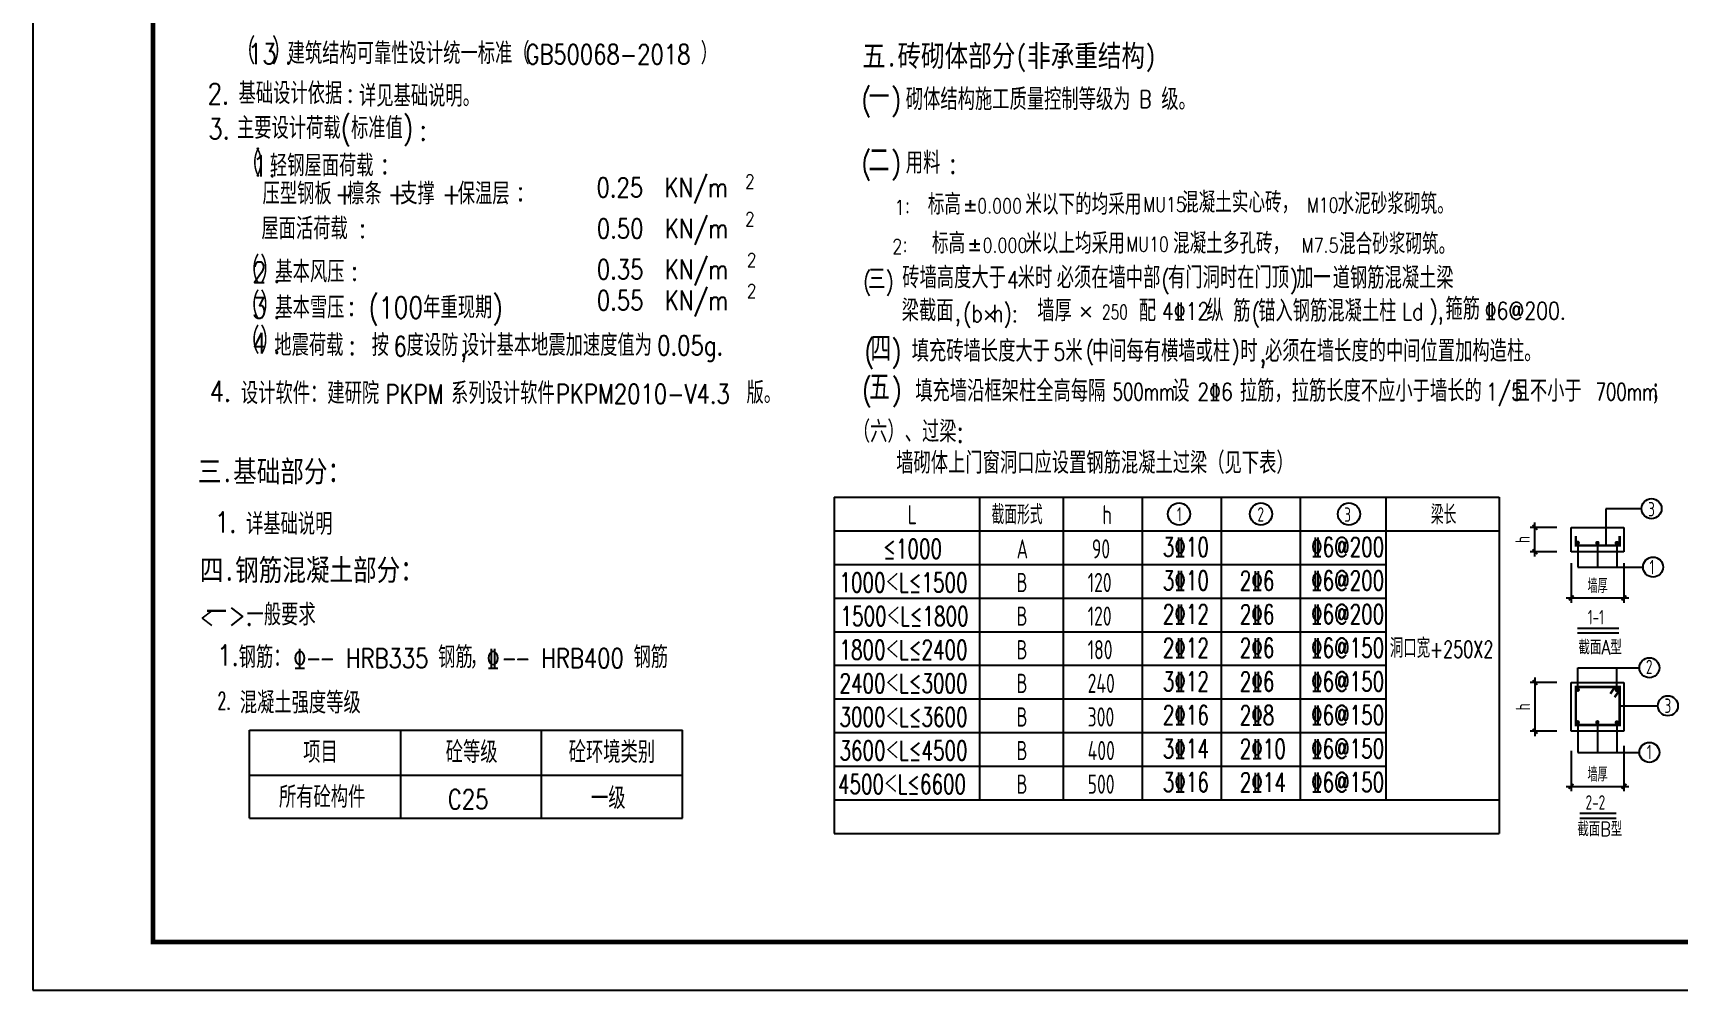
# Model space of a CAD drawing. Extents: x 37237700 to 37865026, y 138877 to 347670.
# Drawn here: x 37790726 to 37824997, y 305670 to 325607 of the extents above; entities that cross this region are included whole.
import ezdxf

# ---------------------------------------------------------------- set-up
doc = ezdxf.new("R2010")
doc.units = 0
doc.header["$LTSCALE"] = 1000
doc.header["$MEASUREMENT"] = 0
doc.layers.get('0').update_dxf_attribs({"linetype": 'CONTINUOUS'})
doc.layers.get('DEFPOINTS').update_dxf_attribs({"linetype": 'CONTINUOUS'})
for name, color, linetype in [('1', 7, 'CONTINUOUS'), ('AUDIT_I_080801173815-0', 253, 'CONTINUOUS'), ('DIM', 3, 'CONTINUOUS'), ('DIM1', 3, 'CONTINUOUS'), ('LT', 2, 'CONTINUOUS'), ('PUB_TEXT', 7, 'CONTINUOUS'), ('PUB_TITLE', 4, 'CONTINUOUS'), ('REIN', 1, 'CONTINUOUS')]:
    doc.layers.add(name, color=color, linetype=linetype)
doc.styles.add('_HZTXT', font='txt.shx', dxfattribs={"width": 0.8, "bigfont": 'hztxt.shx'})
doc.styles.add('_SIMPLEX', font='SIMPLEX', dxfattribs={"width": 0.8})
doc.styles.add('_TXT', font='SIMPLEX.shx', dxfattribs={"width": 0.6})
doc.styles.add('COMPLEX', font='COMPLEX')
doc.styles.add('DIM_FONT', font='SIMPLEX.shx', dxfattribs={"width": 0.8})
doc.styles.add('TSSD_Dimension', font='Tssdeng.shx', dxfattribs={"width": 0.7, "bigfont": 'HZTXT.SHX'})
doc.styles.add('TSSD_REIN', font='tssdeng.shx', dxfattribs={"width": 0.7, "bigfont": 'tssdchn.shx'})
doc.styles.add('中文', font='', dxfattribs={"width": 0.8, "height": 1000})
doc.styles.get('中文').set_extended_font_data('SimSun')
doc.dimstyles.new('TSSD_20_100', dxfattribs={"dimtxt": 300, "dimasz": 100, "dimexe": 100, "dimexo": 300, "dimgap": 100, "dimtad": 1, "dimdec": 0, "dimlfac": 0.2, "dimzin": 0, "dimdsep": 46, "dimtxsty": 'TSSD_Dimension', "dimblk": 'ARCHTICK', "dimcen": 0, "dimdle": 100, "dimclrt": 7, "dimadec": 0, "dimazin": 0, "dimtfac": 1, "dimtdec": 0, "dimtix": 1, "dimtmove": 2, "dimatfit": 3, "dimfxl": 1, "dimtolj": 1, "dimtzin": 0, "dimarcsym": 0})

# ---------------------------------------------------------------- blocks, each defined once
blk = doc.blocks.new('_ArchTick')
at = {"color": 0, "linetype": 'ByBlock', "const_width": 0.4}
blk.add_lwpolyline([(-0.5, -0.5), (0.5, 0.5)], dxfattribs=at)
blk = doc.blocks.new('*D91')
at = {"layer": 'DEFPOINTS', "color": 0}
for p in [(37822014, 315308), (37822769, 315308), (37822769, 314800)]:
    blk.add_point(p, dxfattribs=at)
at = {"layer": 'DIM', "color": 0, "lineweight": -2}
for p, q in [((37822469, 315308), (37821914, 315308)), ((37822014, 314700), (37822014, 315408)), ((37822469, 314800), (37821914, 314800))]:
    blk.add_line(p, q, dxfattribs=at)
at = {"layer": 'DIM', "color": 0, "lineweight": -2, "xscale": 100, "yscale": 100, "zscale": 100}
for p, rotation in [((37822014, 315308), 90), ((37822014, 314800), 270)]:
    blk.add_blockref('_ArchTick', p, dxfattribs=dict(at, rotation=rotation))
at = {"layer": 'DIM', "color": 7, "insert": (37821757, 315054), "char_height": 300, "attachment_point": 5, "rotation": 90, "style": 'TSSD_Dimension'}
blk.add_mtext('\\A1;h', dxfattribs=at)
blk = doc.blocks.new('*D92')
at = {"layer": 'DEFPOINTS', "color": 0}
for p in [(37822769, 314860), (37823869, 314860), (37823869, 313839)]:
    blk.add_point(p, dxfattribs=at)
at = {"layer": 'DIM', "color": 0, "lineweight": -2}
for p, q in [((37822769, 314560), (37822769, 313739)), ((37823869, 314560), (37823869, 313739)), ((37822669, 313839), (37823969, 313839))]:
    blk.add_line(p, q, dxfattribs=at)
at = {"layer": 'DIM', "color": 0, "lineweight": -2, "xscale": 100, "yscale": 100, "zscale": 100, "rotation": 180}
blk.add_blockref('_ArchTick', (37822769, 313839), dxfattribs=at)
at = {"layer": 'DIM', "color": 0, "lineweight": -2, "xscale": 100, "yscale": 100, "zscale": 100}
blk.add_blockref('_ArchTick', (37823869, 313839), dxfattribs=at)
at = {"layer": 'DIM', "color": 7, "insert": (37823319, 314089), "char_height": 300, "attachment_point": 5, "style": 'TSSD_Dimension'}
blk.add_mtext('\\A1;墙厚', dxfattribs=at)
blk = doc.blocks.new('*D93')
at = {"layer": 'DEFPOINTS', "color": 0}
for p in [(37822017, 312078), (37822769, 312078), (37822769, 311061)]:
    blk.add_point(p, dxfattribs=at)
at = {"layer": 'DIM', "color": 0, "lineweight": -2}
for p, q in [((37822469, 312078), (37821917, 312078)), ((37822017, 310961), (37822017, 312178)), ((37822469, 311061), (37821917, 311061))]:
    blk.add_line(p, q, dxfattribs=at)
at = {"layer": 'DIM', "color": 0, "lineweight": -2, "xscale": 100, "yscale": 100, "zscale": 100}
for p, rotation in [((37822017, 312078), 90), ((37822017, 311061), 270)]:
    blk.add_blockref('_ArchTick', p, dxfattribs=dict(at, rotation=rotation))
at = {"layer": 'DIM', "color": 7, "insert": (37821767, 311570), "char_height": 300, "attachment_point": 5, "rotation": 90, "style": 'TSSD_Dimension'}
blk.add_mtext('\\A1;h', dxfattribs=at)
blk = doc.blocks.new('*D94')
at = {"layer": 'DEFPOINTS', "color": 0}
for p in [(37822769, 310957), (37823869, 311061), (37823869, 309913)]:
    blk.add_point(p, dxfattribs=at)
at = {"layer": 'DIM', "color": 0, "lineweight": -2}
for p, q in [((37822769, 310657), (37822769, 309813)), ((37823869, 310761), (37823869, 309813)), ((37822669, 309913), (37823969, 309913))]:
    blk.add_line(p, q, dxfattribs=at)
at = {"layer": 'DIM', "color": 0, "lineweight": -2, "xscale": 100, "yscale": 100, "zscale": 100, "rotation": 180}
blk.add_blockref('_ArchTick', (37822769, 309913), dxfattribs=at)
at = {"layer": 'DIM', "color": 0, "lineweight": -2, "xscale": 100, "yscale": 100, "zscale": 100}
blk.add_blockref('_ArchTick', (37823869, 309913), dxfattribs=at)
at = {"layer": 'DIM', "color": 7, "insert": (37823319, 310163), "char_height": 300, "attachment_point": 5, "style": 'TSSD_Dimension'}
blk.add_mtext('\\A1;墙厚', dxfattribs=at)

msp = doc.modelspace()

# ---------------------------------------------------------------- linework, layer by layer
for p, q in [((37810563.1, 319823.6, 0), (37810760.7, 319626.1, 0)), ((37810756.5, 319823.6, 0), (37810563.1, 319630.3, 0)), ((37812561.8, 319892.7, 0), (37812759.4, 319695.2, 0)), ((37812755.2, 319892.7, 0), (37812561.8, 319699.4, 0)), ((37823779.8, 311589), (37824576.1, 311589)), ((37822906.3, 311247.6), (37822906.3, 310619)), ((37823315, 311247.6), (37823315, 310619)), ((37823720.3, 311243.8), (37823720.3, 310619)), ((37795238.9, 309249.6, 0), (37795238.9, 311082.5, 0)), ((37795238.9, 311082.5, 0), (37804255.6, 311082.5, 0)), ((37798390, 309249.6, 0), (37798390, 311082.5, 0)), ((37801322.8, 309249.6, 0), (37801322.8, 311082.5, 0)), ((37804255.6, 309249.6, 0), (37804255.6, 311082.5, 0)), ((37822906.3, 310619), (37824189.9, 310619)), ((37795238.9, 310145.8, 0), (37804255.6, 310145.8, 0)), ((37795238.9, 309249.6, 0), (37804255.6, 309249.6, 0))]:
    msp.add_line(p, q)
for centre in [(37824444.2, 315697.9), (37824475.5, 314482), (37824398.5, 312384), (37824784.8, 311591.7), (37824398.5, 310621.8)]:
    msp.add_circle(centre, 208.7)
at = {"layer": '1'}
for p, q in [((37810145.5, 322036.1, 0), (37810361.5, 322036.1, 0)), ((37810145.5, 321906.5, 0), (37810361.5, 321906.5, 0)), ((37810253.5, 322122.5, 0), (37810253.5, 321949.7, 0)), ((37810238.6, 321215, 0), (37810454.6, 321215, 0)), ((37810346.6, 321301.4, 0), (37810346.6, 321128.6, 0)), ((37810238.6, 321085.4, 0), (37810454.6, 321085.4, 0))]:
    msp.add_line(p, q, dxfattribs=at)
at = {"layer": '1', "color": 5}
for p, q in [((37822904.2, 313210.2), (37823763.5, 313210.2)), ((37822946.9, 309352), (37823704.5, 309352))]:
    msp.add_line(p, q, dxfattribs=at)
at = {"layer": '1', "color": 0, "linetype": 'Continuous'}
for centre in [(37814601.4, 315585.6), (37816307.7, 315585.6), (37818140.5, 315585.6)]:
    msp.add_circle(centre, 232.4, dxfattribs=at)
at = {"layer": 'AUDIT_I_080801173815-0'}
for p, q in [((37807415.4, 315934.8), (37807415.4, 308934.8)), ((37807415.4, 315934.8), (37821269.3, 315934.8)), ((37810441.5, 315934.8), (37810441.5, 309634.8)), ((37812190.4, 315934.8), (37812190.4, 309634.8)), ((37813835.4, 315934.8), (37813835.4, 309634.8)), ((37815480.4, 315934.8), (37815480.4, 309634.8)), ((37817125.5, 315934.8), (37817125.5, 309634.8)), ((37818907.7, 315934.8), (37818907.7, 309634.8)), ((37821269.3, 315934.8), (37821269.3, 308934.8)), ((37807415.4, 315234.8), (37821269.3, 315234.8)), ((37807415.4, 314534.8), (37818907.7, 314534.8)), ((37807415.4, 313834.8), (37818907.7, 313834.8)), ((37807415.4, 313134.8), (37818907.7, 313134.8)), ((37807415.4, 312434.8), (37818907.7, 312434.8)), ((37807415.4, 311034.8), (37818907.7, 311034.8)), ((37807415.4, 310334.8), (37818907.7, 310334.8)), ((37807415.4, 309634.8), (37821269.3, 309634.8)), ((37807415.4, 308934.8), (37821269.3, 308934.8))]:
    msp.add_line(p, q, dxfattribs=at)
at = {"layer": 'AUDIT_I_080801173815-0', "color": 2}
for p, q in [((37822769.5, 315307.8), (37823869.5, 315307.8)), ((37822769.5, 314800.4), (37822769.5, 315307.8)), ((37823869.5, 315307.8), (37823869.5, 314800.4)), ((37823869.5, 314800.4), (37822769.5, 314800.4)), ((37822769.5, 311061.5), (37822769.5, 312077.8)), ((37822769.5, 312077.8), (37823869.5, 312077.8)), ((37823869.5, 312077.8), (37823869.5, 311061.5)), ((37823869.5, 311061.5), (37822769.5, 311061.5))]:
    msp.add_line(p, q, dxfattribs=at)
at = {"layer": 'DIM1'}
for p, q in [((37822904.2, 313110.2), (37823763.5, 313110.2)), ((37822946.9, 309252), (37823704.5, 309252))]:
    msp.add_line(p, q, dxfattribs=at)
at = {"layer": 'LT', "color": 7}
for p, q in [((37823494, 315695.2), (37823494, 314913.9)), ((37824235.6, 315695.2), (37823494, 315695.2)), ((37822906.3, 314986.5), (37822906.3, 314479.3)), ((37823315.4, 314982.7), (37823315.4, 314479.3)), ((37823720.3, 314982.7), (37823720.3, 314479.3)), ((37822906.3, 314479.3), (37824266.9, 314479.3)), ((37822906.3, 311926.2), (37822906.3, 312381.3)), ((37822906.3, 312381.3), (37824189.9, 312381.3)), ((37823720.3, 311922.4), (37823720.3, 312381.3))]:
    msp.add_line(p, q, dxfattribs=at)
at = {"layer": 'PUB_TEXT'}
msp.add_line((37807415.4, 311734.8), (37818907.7, 311734.8), dxfattribs=at)
at = {"layer": 'PUB_TITLE'}
msp.add_lwpolyline([(37790725.6, 305670), (37865025.6, 305670), (37865025.6, 347670), (37790725.6, 347670)], close=True, dxfattribs=at)
at = {"layer": 'PUB_TITLE', "const_width": 100}
msp.add_lwpolyline([(37793225.6, 306670), (37864025.6, 306670), (37864025.6, 346670), (37793225.6, 346670)], close=True, dxfattribs=at)
at = {"layer": 'REIN', "color": 1, "const_width": 50}
for points in [[(37822865, 315125.7), (37822865, 314930.9), (37823779.8, 314930.9), (37823779.8, 315125.7)], [(37822865, 311310.9), (37822865, 311983.2), (37823779.8, 311983.2), (37823779.8, 311340.5)], [(37823681.5, 311982.2), (37823585.6, 311842.1)], [(37823770.1, 311908.4), (37823674.2, 311768.3)], [(37822865, 311386.7), (37822865, 311191.9), (37823779.8, 311191.9), (37823779.8, 311386.7)]]:
    msp.add_lwpolyline(points, dxfattribs=at)
for points in [[(37822886.3, 314986.5, -1), (37822926.3, 314986.5, -1)], [(37823295.4, 314982.7, -1), (37823335.4, 314982.7, -1)], [(37823700.3, 314982.7, -1), (37823740.3, 314982.7, -1)], [(37822886.3, 311926.2, -1), (37822926.3, 311926.2, -1)], [(37823700.3, 311922.4, -1), (37823740.3, 311922.4, -1)], [(37822886.3, 311247.6, -1), (37822926.3, 311247.6, -1)], [(37823295, 311247.6, -1), (37823335, 311247.6, -1)], [(37823700.3, 311243.8, -1), (37823740.3, 311243.8, -1)]]:
    msp.add_lwpolyline(points, format="xyb", close=True, dxfattribs=at)

# ---------------------------------------------------------------- texts
for s, height, style, width, p in [('（', 540, '_HZTXT', 0.8, (37794929.5, 324957.7)), ('13', 432, '_TXT', 0.8, (37795207, 324957.7)), ('）', 540, '_HZTXT', 0.8, (37795705, 324957.7)), ('建筑结构可靠性设计统一标准（', 450, '_HZTXT', 0.8, (37796032, 324957.7)), ('GB50068-2018', 405, '_TXT', 0.8, (37800983.7, 324957.7)), ('）', 450, '_HZTXT', 0.8, (37804634.8, 324957.7)), ('五.砖砌体部分(非承重结构)', 450, '中文', 0.8, (37808000.7, 324906.6, 0)), ('.', 432, '_TXT', 0.8, (37795979.1, 324957.7)), ('2.', 432, '_TXT', 0.8, (37794367.7, 324124.9)), ('基础设计依据                ', 450, '_HZTXT', 0.8, (37795009.9, 324124.9)), ('详见基础说明。', 450, '_HZTXT', 0.8, (37797518.8, 324070.4)), (':', 405, '_TXT', 0.8, (37797265.6, 324154.4)), ('(', 432, '_TXT', 0.8, (37807983.9, 323999.3, 0)), ('一', 540, '_HZTXT', 0.8, (37808135.1, 323999.3, 0)), (')', 432, '_TXT', 0.8, (37808603.1, 323999.3, 0)), ('砌体结构施工质量控制等级为  级。', 450, '_HZTXT', 0.8, (37808909.9, 323999.3, 0)), ('B', 360, 'DIM_FONT', 0.8, (37813772.3, 324047.7, 0)), ('主要设计荷载(标准值)', 450, '_HZTXT', 0.8, (37794976, 323400.4)), ('3.', 432, '_TXT', 0.8, (37794378.5, 323391.4)), (':', 432, '_TXT', 0.8, (37798784.1, 323369.1)), ('（', 540, '_HZTXT', 0.8, (37795032.1, 322618.9)), ('）', 540, '_HZTXT', 0.8, (37795358.7, 322618.9)), ('(', 432, '_TXT', 0.8, (37807983.9, 322678, 0)), ('二', 540, '_HZTXT', 0.8, (37808135.1, 322678, 0)), (')', 432, '_TXT', 0.8, (37808603.1, 322678, 0)), ('1', 432, '_TXT', 0.8, (37795309.6, 322618.9)), ('轻钢屋面荷载', 450, '_HZTXT', 0.8, (37795662, 322618.9)), (':', 432, '_TXT', 0.8, (37797980.9, 322674.9)), ('用料', 450, '_HZTXT', 0.8, (37808909.9, 322678, 0)), (':', 432, '_TXT', 0.8, (37809813.3, 322678, 0)), ('         压型钢板', 450, '_HZTXT', 0.8, (37792369.9, 322035)), ('.', 432, '_TXT', 0.8, (37795632.8, 322611.6)), ('檩条', 450, '_HZTXT', 0.8, (37797273.7, 322035)), ('支撑', 450, '_HZTXT', 0.8, (37798377.6, 322035)), ('保温层', 450, '_HZTXT', 0.8, (37799575, 322035)), ('0.25  KN/m ', 405, '_TXT', 0.8, (37802467.5, 322186.9)), ('2', 288, '_TXT', 0.8, (37805562.6, 322369.1)), ('+', 450, '_HZTXT', 0.8, (37797014.2, 322035)), ('+', 450, '_HZTXT', 0.8, (37798111.3, 322035)), ('+', 450, '_HZTXT', 0.8, (37799245.7, 322035)), (':           ', 405, '_TXT', 0.8, (37800814.8, 322111.4)), ('0.50  KN/m ', 405, '_TXT', 0.8, (37802472.7, 321329.4)), ('2', 288, '_TXT', 0.8, (37805562.6, 321583.5)), ('         屋面活荷载 ', 450, '_HZTXT', 0.8, (37792345.9, 321307.4)), (':                         ', 405, '_TXT', 0.8, (37797522.7, 321336.4)), ('（', 540, '_HZTXT', 0.8, (37795017.3, 320408.3)), ('2', 432, '_TXT', 0.8, (37795294.8, 320408.3)), ('）', 540, '_HZTXT', 0.8, (37795459.1, 320408.3)), ('基本风压', 450, '_HZTXT', 0.8, (37795776, 320408.3)), ('0.35  KN/m ', 405, '_TXT', 0.8, (37802472.7, 320480.5)), ('2', 288, '_TXT', 0.8, (37805599, 320734.6)), ('砖墙高度大于', 450, '_HZTXT', 0.8, (37808835.7, 320285.8, 0)), ('必须在墙中部', 450, '_HZTXT', 0.8, (37812052.9, 320285.8, 0)), ('有门洞时在门顶', 450, '_HZTXT', 0.8, (37814371.7, 320285.8, 0)), ('.', 432, '_TXT', 0.8, (37795733.2, 320408.3)), (':                            ', 405, '_TXT', 0.8, (37797352.8, 320448.1)), ('(', 360, '_TXT', 0.8, (37808019.1, 320252.8, 0)), ('三', 450, '_HZTXT', 0.8, (37808125.2, 320252.8, 0)), (')', 360, '_TXT', 0.8, (37808489.7, 320252.8, 0)), ('4', 360, '_TXT', 0.8, (37811017.1, 320285.8, 0)), ('米时', 450, '_HZTXT', 0.8, (37811239.1, 320285.8, 0)), ('(', 360, '_TXT', 0.8, (37814237.2, 320285.8, 0)), (')', 360, '_TXT', 0.8, (37816910.3, 320285.8, 0)), ('加一', 450, '_HZTXT', 0.8, (37817039.1, 320285.8, 0)), ('道钢筋混凝土梁', 450, '_HZTXT', 0.8, (37817801.9, 320280.1, 0)), ('（', 540, '_HZTXT', 0.8, (37795017.3, 319662)), ('）', 540, '_HZTXT', 0.8, (37795459.1, 319662)), ('基本雪压', 450, '_HZTXT', 0.8, (37795776, 319662)), ('(100年重现期)', 450, '_HZTXT', 0.8, (37797714.5, 319662)), ('0.55  KN/m ', 405, '_TXT', 0.8, (37802472.7, 319834.8)), ('2', 288, '_TXT', 0.8, (37805599, 320088.9)), ('箍筋', 450, '_HZTXT', 0.8, (37820150, 319634.7, 0)), ('3', 432, '_TXT', 0.8, (37795294.8, 319662)), (':                            ', 405, '_TXT', 0.8, (37797292.9, 319721.8)), ('梁截面     墙厚    配   纵', 450, '_HZTXT', 0.8, (37808823.5, 319599.3, 0)), ('(b h):', 360, '_TXT', 0.8, (37810106.9, 319584.3, 0)), ('250', 300, 'COMPLEX', 0.7, (37812996, 319641.4, 0)), ('4%%13212', 360, '_HZTXT', 0.8, (37814245, 319629.9, 0)), ('筋', 450, '_HZTXT', 0.8, (37815730.4, 319592, 0)), ('(', 360, '_TXT', 0.8, (37816117.5, 319592, 0)), ('锚入钢筋混凝土柱  ', 450, '_HZTXT', 0.8, (37816249.2, 319592, 0)), ('Ld', 360, '_TXT', 0.8, (37819248, 319624.2, 0)), ('),', 360, '_TXT', 0.8, (37819817.6, 319646, 0)), ('%%1326@200.', 360, '_HZTXT', 0.8, (37820967.9, 319640.6, 0)), ('（', 540, '_HZTXT', 0.8, (37795017.3, 318929)), ('）', 540, '_HZTXT', 0.8, (37795459.1, 318929)), ('.', 432, '_TXT', 0.8, (37795733.2, 319662)), (',', 360, '_TXT', 0.8, (37809931.4, 319610.3, 0)), ('4', 432, '_TXT', 0.8, (37795294.8, 318929)), ('地震荷载', 450, '_HZTXT', 0.8, (37795754.4, 318877.5)), (':                  ', 405, '_TXT', 0.8, (37797303.9, 318902)), ('按', 450, '_HZTXT', 0.8, (37797782.2, 318877.5)), ('6', 405, '_TXT', 0.8, (37798239.9, 318877.5)), ('度设防', 450, '_HZTXT', 0.8, (37798509.7, 318877.5)), ('设计基本地震加速度值为      ', 450, '_HZTXT', 0.8, (37799662.7, 318877.5)), ('0.05g.', 405, '_TXT', 0.8, (37803728.5, 318894.6)), ('(', 432, '_TXT', 0.8, (37808044.6, 318756.3, 0)), ('四', 540, '_HZTXT', 0.8, (37808171.9, 318756.3, 0)), (')', 432, '_TXT', 0.8, (37808609.3, 318756.3, 0)), ('填充砖墙长度大于 米', 450, '_HZTXT', 0.8, (37809032.6, 318756.3, 0)), ('5', 360, 'DIM_FONT', 0.8, (37811986.5, 318783.5, 0)), ('(', 360, 'DIM_FONT', 0.8, (37812662.2, 318809.2, 0)), ('中间每有横墙或柱', 450, '_HZTXT', 0.8, (37812786.2, 318756.3, 0)), (')', 360, 'DIM_FONT', 0.8, (37815696.2, 318809.2, 0)), ('时', 450, '_HZTXT', 0.8, (37815875.8, 318756.3, 0)), ('必须在墙长度的中间位置加构造柱。', 450, '_HZTXT', 0.8, (37816391.8, 318756.3, 0)), ('.', 432, '_TXT', 0.8, (37795733.2, 318929)), (',', 432, '_TXT', 0.8, (37799623.3, 318877.5)), (',', 432, '_TXT', 0.8, (37816271.2, 318756.3, 0)), ('版。', 450, '_HZTXT', 0.8, (37805591.3, 317886.1, 0)), ('(', 432, '_TXT', 0.8, (37807995.4, 317955, 0)), ('五', 540, '_HZTXT', 0.8, (37808146.6, 317955, 0)), (')', 432, '_TXT', 0.8, (37808614.6, 317955, 0)), ('填充墙沿框架柱全高每隔    设   拉筋，拉筋长度不应小于墙长的  且不小于    ；', 450, '_HZTXT', 0.8, (37809106.2, 317925.1, 0)), ('4.', 432, '_TXT', 0.8, (37794411.8, 317927.3)), ('设计软件：建研院', 450, '_HZTXT', 0.8, (37795058.7, 317877.8)), ('PKPM', 405, '_TXT', 0.8, (37798071.8, 317877.8)), ('系列设计软件', 450, '_HZTXT', 0.8, (37799435.2, 317877.8)), ('PKPM2010-V4.3', 405, '_TXT', 0.8, (37801619.5, 317886.1, 0)), ('500mm', 360, '_HZTXT', 0.7, (37813217.1, 317952.5, 0)), ('2%%1326', 360, '_HZTXT', 0.8, (37814981.6, 317952.5, 0)), ('1/5', 360, '_HZTXT', 0.8, (37820997.8, 317952.5, 0)), ('700mm', 360, '_HZTXT', 0.7, (37823278, 317952.5, 0)), ('三.基础部分：', 450, '中文', 0.8, (37794162.1, 316249.7)), ('详基础说明', 450, '_HZTXT', 0.8, (37795165.7, 315152.5)), ('1.', 432, '_TXT', 0.8, (37794518.8, 315202)), ('四.钢筋混凝土部分：', 450, '中文', 0.8, (37794203.9, 314196.7, 0)), ('一', 540, '_HZTXT', 0.8, (37794329.9, 313264.3, 0)), ('>.', 432, '_TXT', 0.8, (37794797.9, 313264.3, 0)), ('一般要求', 450, '_HZTXT', 0.8, (37795176.1, 313264.3, 0)), ('<', 360, '_TXT', 0.8, (37794203.9, 313264.3, 0)), ('1.', 432, '_TXT', 0.8, (37794568.9, 312431.5, 0)), ('钢筋：', 450, '_HZTXT', 0.8, (37795012, 312379.3, 0)), (' ——', 450, '_HZTXT', 0.8, (37796113.4, 312379.3, 0)), ('HRB335', 405, '_TXT', 0.8, (37797243.9, 312379.3, 0)), ('钢筋', 450, '_HZTXT', 0.8, (37799166.8, 312379.3, 0)), ('， ——', 450, '_HZTXT', 0.8, (37799826.6, 312379.3, 0)), ('HRB400', 405, '_TXT', 0.8, (37801314.3, 312379.3, 0)), ('钢筋', 450, '_HZTXT', 0.8, (37803237.2, 312379.3, 0)), ('2.', 360, '_SIMPLEX', 0.6, (37794571.5, 311515.8, 0)), ('混凝土强度等级', 450, '_HZTXT', 0.8, (37795034.8, 311430.2, 0)), ('项目', 450, '_HZTXT', 0.8, (37796355.8, 310401.4, 0)), ('砼等级', 450, '_HZTXT', 0.8, (37799325.2, 310401.4, 0)), ('砼环境类别', 450, '_HZTXT', 0.8, (37801887.5, 310401.4, 0)), ('所有砼构件', 450, '_HZTXT', 0.8, (37795851.1, 309467, 0)), ('C25', 405, '_TXT', 0.8, (37799371.2, 309442.7, 0)), ('一级', 450, '_HZTXT', 0.8, (37802352.1, 309442.7, 0))]:
    msp.add_text(s, height=height, dxfattribs=dict(style=style, width=width)).set_placement(p)
at = {"width": 0.8}
for s, p in [('%%131', (37796148.8, 312372.6, 0)), ('%%132', (37800174.6, 312372.6, 0))]:
    msp.add_text(s, height=405, dxfattribs=at).set_placement(p)
at = {"layer": '1', "style": '_HZTXT', "width": 0.8}
for s, height, p in [('标高', 432, (37809367.9, 321820.1, 0)), (' 0.000', 302.4, (37810180.9, 321852.8, 0)), ('米以下的均采用', 432, (37811398.3, 321820.1, 0)), ('MU15', 302.4, (37813853, 321881.2, 0)), ('混凝土实心砖，', 432, (37814664.1, 321861.9, 0)), (' M10', 302.4, (37817045.7, 321869.3, 0)), ('水泥砂浆砌筑。', 432, (37817904.2, 321833.4, 0)), ('1：', 302.4, (37808676.7, 321820.1, 0)), ('标高', 432, (37809454.3, 321008.3, 0)), ('米以上均采用   混凝土多孔砖，', 432, (37811398.3, 321008.3, 0)), ('混合砂浆砌筑。', 432, (37817934.7, 320995.5, 0)), ('2：', 302.4, (37808626.4, 321008.3, 0)), (' 0.000', 302.4, (37810292.6, 321031.6, 0)), ('MU10', 302.4, (37813499.5, 321054.7, 0)), (' M7.5', 302.4, (37816940.1, 321031.4, 0))]:
    msp.add_text(s, height=height, dxfattribs=at).set_placement(p)
at = {"layer": '1', "color": 7, "linetype": 'Continuous', "style": '_HZTXT', "width": 0.8}
for s, p in [('（六）、过梁:', (37807806.1, 317076.4)), ('墙砌体上门窗洞口应设置钢筋混凝土过梁（见下表）', (37808709.8, 316426.4))]:
    msp.add_text(s, height=450, rotation=0.00002, dxfattribs=at).set_placement(p)
at = {"layer": '1', "color": 0, "linetype": 'Continuous'}
for s, height, style, width, p in [('L', 400, 'TSSD_REIN', 0.7, (37808949.6, 315372.6)), ('截面形式', 400, 'TSSD_REIN', 0.7, (37810695.2, 315372.6)), ('h', 400, 'TSSD_REIN', 0.7, (37813005.6, 315372.6)), ('1', 300, 'TSSD_REIN', 0.7, (37814559.1, 315428.7)), ('2', 300, 'TSSD_REIN', 0.7, (37816234.3, 315428.7)), ('3', 300, 'TSSD_REIN', 0.7, (37818042.4, 315422.5)), ('梁长', 400, 'TSSD_REIN', 0.7, (37819845.8, 315372.6)), ('3', 300, 'TSSD_REIN', 0.7, (37824372.5, 315537.2)), ('≤1000', 400, '_HZTXT', 0.7, (37808439.1, 314659.4)), ('A', 400, 'TSSD_REIN', 0.7, (37811217.3, 314659.4)), ('90', 400, 'TSSD_REIN', 0.7, (37812785.3, 314659.4)), ('3%%13210', 400, '_HZTXT', 0.7, (37814263.9, 314699.4)), ('%%1326@200', 400, '_HZTXT', 0.7, (37817351, 314699.4)), ('1', 300, 'TSSD_REIN', 0.7, (37824403.8, 314331.7)), ('1000＜L≤1500', 400, '_HZTXT', 0.7, (37807527.8, 313959.4)), ('B', 400, 'TSSD_REIN', 0.7, (37811217.3, 313959.4)), ('120', 400, 'TSSD_REIN', 0.7, (37812697.8, 313959.4)), ('3%%13210', 400, '_HZTXT', 0.7, (37814263.9, 313999.4)), ('2%%1326', 400, '_HZTXT', 0.7, (37815866.4, 313997.1)), ('%%1326@200', 400, '_HZTXT', 0.7, (37817351, 313999.4)), ('1500＜L≤1800', 400, '_HZTXT', 0.7, (37807549.2, 313259.4)), ('B', 400, 'TSSD_REIN', 0.7, (37811217.3, 313259.4)), ('120', 400, 'TSSD_REIN', 0.7, (37812697.8, 313259.4)), ('2%%13212', 400, '_HZTXT', 0.7, (37814263.9, 313299.4)), ('2%%1326', 400, '_HZTXT', 0.7, (37815866.4, 313297.1)), ('%%1326@200', 400, '_HZTXT', 0.7, (37817351, 313299.4)), ('1-1', 300, 'TSSD_REIN', 0.7, (37823116, 313288)), ('1800＜L≤2400', 400, '_HZTXT', 0.7, (37807527.8, 312559.4)), ('B', 400, 'TSSD_REIN', 0.7, (37811217.3, 312559.4)), ('180', 400, 'TSSD_REIN', 0.7, (37812697.8, 312559.4)), ('2%%13212', 400, '_HZTXT', 0.7, (37814263.9, 312599.4)), ('2%%1326', 400, '_HZTXT', 0.7, (37815866.4, 312597.1)), ('%%1326@150', 400, '_HZTXT', 0.7, (37817351, 312599.4)), ('洞口宽', 400, '_HZTXT', 0.7, (37818993.1, 312593.8)), ('+250X2', 350, '_HZTXT', 0.7, (37819828.6, 312593.8)), ('截面A型', 300, '_HZTXT', 0.8, (37822919.6, 312660.9)), ('2400＜L≤3000', 400, '_HZTXT', 0.7, (37807527.8, 311859.4)), ('B', 400, 'TSSD_REIN', 0.7, (37811217.3, 311859.4)), ('240', 400, 'TSSD_REIN', 0.7, (37812697.8, 311859.4)), ('3%%13212', 400, '_HZTXT', 0.7, (37814263.9, 311899.4)), ('2%%1326', 400, '_HZTXT', 0.7, (37815866.4, 311897.1)), ('%%1326@150', 400, '_HZTXT', 0.7, (37817351, 311899.4)), ('2', 300, 'TSSD_REIN', 0.7, (37824326.8, 312250.8)), ('3000＜L≤3600', 400, '_HZTXT', 0.7, (37807527.8, 311159.4)), ('B', 400, 'TSSD_REIN', 0.7, (37811217.3, 311159.4)), ('300', 400, 'TSSD_REIN', 0.7, (37812697.8, 311159.4)), ('2%%13216', 400, '_HZTXT', 0.7, (37814263.9, 311199.4)), ('2%%1328', 400, '_HZTXT', 0.7, (37815866.4, 311197.1)), ('%%1326@150', 400, '_HZTXT', 0.7, (37817351, 311199.4)), ('3', 300, 'TSSD_REIN', 0.7, (37824713.1, 311443.3)), ('3600＜L≤4500', 400, '_HZTXT', 0.7, (37807527.8, 310459.4)), ('B', 400, 'TSSD_REIN', 0.7, (37811217.3, 310459.4)), ('400', 400, 'TSSD_REIN', 0.7, (37812697.8, 310459.4)), ('3%%13214', 400, '_HZTXT', 0.7, (37814263.9, 310499.4)), ('2%%13210', 400, '_HZTXT', 0.7, (37815866.4, 310497.1)), ('%%1326@150', 400, '_HZTXT', 0.7, (37817351, 310499.4)), ('1', 300, 'TSSD_REIN', 0.7, (37824346.1, 310479.7)), ('4500＜L≤6600', 400, '_HZTXT', 0.7, (37807496, 309759.4)), ('B', 400, 'TSSD_REIN', 0.7, (37811217.3, 309759.4)), ('500', 400, 'TSSD_REIN', 0.7, (37812697.8, 309759.4)), ('3%%13216', 400, '_HZTXT', 0.7, (37814263.9, 309799.4)), ('2%%13214', 400, '_HZTXT', 0.7, (37815866.4, 309797.1)), ('%%1326@150', 400, '_HZTXT', 0.7, (37817351, 309799.4)), ('2-2', 300, 'TSSD_REIN', 0.7, (37823069.6, 309429.9)), ('截面B型', 300, '_HZTXT', 0.8, (37822897.5, 308874.4))]:
    msp.add_text(s, height=height, rotation=0.00002, dxfattribs=dict(at, style=style, width=width)).set_placement(p)

# ---------------------------------------------------------------- dimensions: what is measured, and where the dimension line sits
at = {"layer": 'DIM'}
dim = msp.add_linear_dim(base=(37822013.7, 315307.8), p1=(37822769.5, 314800.4), p2=(37822769.5, 315307.8), angle=90, text='h', dimstyle='TSSD_20_100', dxfattribs=at)
dim.commit()
dim.dimension.update_dxf_attribs({"geometry": '*D91', "text_midpoint": (37821756.6, 315054.1), "dimtype": 128})
for base, p1, p2, picture, middle in [((37823869.5, 313839), (37822769.5, 314860.4), (37823869.5, 314860.4), '*D92', (37823319.5, 314089)), ((37823869.5, 309912.7), (37822769.5, 310956.8), (37823869.5, 311061.5), '*D94', (37823319.5, 310162.7))]:
    dim = msp.add_linear_dim(base=base, p1=p1, p2=p2, text='墙厚', dimstyle='TSSD_20_100', dxfattribs=at)
    dim.commit()
    dim.dimension.update_dxf_attribs({"geometry": picture, "text_midpoint": middle})
dim = msp.add_linear_dim(base=(37822016.5, 312077.8), p1=(37822769.5, 311061.5), p2=(37822769.5, 312077.8), angle=90, text='h', dimstyle='TSSD_20_100', dxfattribs=at)
dim.commit()
dim.dimension.update_dxf_attribs({"geometry": '*D93', "text_midpoint": (37821766.5, 311569.6)})

doc.saveas('drawing.dxf')
